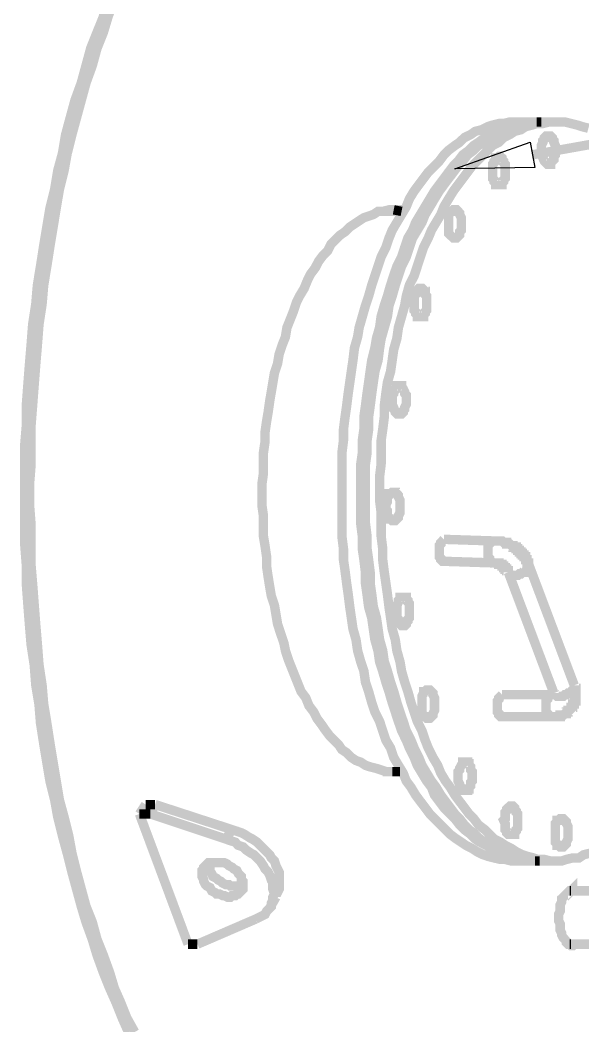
# Model space of a CAD drawing. Extents: x 0.1 to 11.6, y 0.3 to 16.2.
# Drawn here: x 4.507 to 5.104, y 7.253 to 8.321 of the extents above; entities that cross this region are included whole.
import ezdxf

# ---------------------------------------------------------------- set-up
doc = ezdxf.new("R2010")
doc.units = 0
doc.layers.get('0').update_dxf_attribs({"linetype": 'CONTINUOUS'})

msp = doc.modelspace()

# ---------------------------------------------------------------- linework, layer by layer
at = {"color": 0, "const_width": 0.01}
for points in [[(4.59999, 8.34332), (4.595, 8.32497), (4.58832, 8.30832), (4.58165, 8.29167), (4.57667, 8.27333), (4.57167, 8.25499), (4.565, 8.23665), (4.56, 8.21832), (4.55501, 8.19997), (4.55165, 8.18001), (4.54665, 8.16168), (4.54335, 8.14165), (4.53836, 8.12169), (4.535, 8.10167), (4.53168, 8.08165), (4.52832, 8.06), (4.52501, 8.03999), (4.52333, 8.02001), (4.52001, 7.99832), (4.51833, 7.97667), (4.51665, 7.95665), (4.51497, 7.935), (4.51335, 7.91336), (4.51335, 7.89165), (4.51167, 7.87169), (4.51167, 7.84999), (4.51167, 7.82835), (4.51167, 7.80664), (4.51167, 7.785), (4.51167, 7.76335), (4.51335, 7.74164), (4.51335, 7.72168), (4.51497, 7.69997), (4.51665, 7.67833), (4.51833, 7.65831), (4.52165, 7.63667), (4.52333, 7.61501), (4.52669, 7.595), (4.52832, 7.57497), (4.53168, 7.55333), (4.535, 7.53331), (4.53836, 7.51335), (4.54335, 7.49333), (4.54665, 7.47499), (4.55165, 7.45503), (4.55664, 7.43668), (4.56168, 7.41667), (4.56668, 7.39833), (4.57167, 7.37999), (4.57667, 7.36333), (4.58333, 7.345), (4.58832, 7.32835), (4.595, 7.31), (4.60167, 7.29335), (4.60835, 7.27832), (4.61501, 7.26167), (4.62169, 7.24669)], [(4.59999, 8.34332), (4.595, 8.32497), (4.58832, 8.30832), (4.58165, 8.29167), (4.57667, 8.27333), (4.57167, 8.25499), (4.565, 8.23665), (4.56, 8.21832), (4.55501, 8.19997), (4.55165, 8.18001), (4.54665, 8.16168), (4.54335, 8.14165), (4.53836, 8.12169), (4.535, 8.10167), (4.53168, 8.08165), (4.52832, 8.06), (4.52501, 8.03999), (4.52333, 8.02001), (4.52001, 7.99832), (4.51833, 7.97667), (4.51665, 7.95665), (4.51497, 7.935), (4.51335, 7.91336), (4.51335, 7.89165), (4.51167, 7.87169), (4.51167, 7.84999), (4.51167, 7.82835), (4.51167, 7.80664), (4.51167, 7.785), (4.51167, 7.76335), (4.51335, 7.74164), (4.51335, 7.72168), (4.51497, 7.69997), (4.51665, 7.67833), (4.51833, 7.65831), (4.52165, 7.63667), (4.52333, 7.61501), (4.52669, 7.595), (4.52832, 7.57497), (4.53168, 7.55333), (4.535, 7.53331), (4.53836, 7.51335), (4.54335, 7.49333), (4.54665, 7.47499), (4.55165, 7.45503), (4.55664, 7.43668), (4.56168, 7.41667), (4.56668, 7.39833), (4.57167, 7.37999), (4.57667, 7.36333), (4.58333, 7.345), (4.58832, 7.32835), (4.595, 7.31), (4.60167, 7.29335), (4.60835, 7.27832), (4.61501, 7.26167), (4.62169, 7.24669)], [(4.60667, 8.34332), (4.59999, 8.32497), (4.595, 8.30832), (4.58832, 8.29167), (4.58333, 8.27333), (4.57667, 8.25499), (4.57167, 8.23665), (4.56668, 8.21832), (4.56168, 8.19997), (4.55664, 8.18001), (4.55333, 8.16168), (4.54833, 8.14165), (4.54497, 8.12169), (4.54167, 8.10167), (4.53836, 8.08165), (4.535, 8.06), (4.53168, 8.03999), (4.53, 8.02001), (4.52669, 7.99832), (4.52501, 7.97667), (4.52333, 7.95665), (4.52165, 7.935), (4.52001, 7.91336), (4.51833, 7.89165), (4.51833, 7.87169), (4.51833, 7.84999), (4.51665, 7.82835), (4.51665, 7.80664), (4.51833, 7.785), (4.51833, 7.76335), (4.51833, 7.74164), (4.52001, 7.72168), (4.52165, 7.69997), (4.52333, 7.67833), (4.52501, 7.65831), (4.52669, 7.63667), (4.53, 7.61501), (4.53168, 7.595), (4.535, 7.57497), (4.53836, 7.55333), (4.54167, 7.53331), (4.54497, 7.51335), (4.54833, 7.49333), (4.55333, 7.47499), (4.55832, 7.45503), (4.56168, 7.43668), (4.56668, 7.41667), (4.57167, 7.39833), (4.57667, 7.37999), (4.58333, 7.36333), (4.58832, 7.345), (4.595, 7.32835), (4.60167, 7.31), (4.60667, 7.29335), (4.61333, 7.27832), (4.62001, 7.26167), (4.62831, 7.24669)], [(5.05003, 8.17833), (5.37668, 8.23665)], [(5.03168, 7.42833), (5.02832, 7.42833), (5.02165, 7.43001), (5.01665, 7.43001), (5.00999, 7.43164), (5.00331, 7.43332), (4.99832, 7.435), (4.99164, 7.43832), (4.98665, 7.44168), (4.97999, 7.44499), (4.97499, 7.44835), (4.97, 7.45167), (4.96332, 7.45665), (4.95833, 7.46164), (4.95335, 7.46669), (4.94667, 7.47331), (4.94168, 7.47835), (4.93668, 7.48503), (4.93164, 7.49164), (4.92665, 7.49832), (4.92165, 7.50667), (4.91667, 7.51335), (4.91336, 7.52165), (4.90831, 7.53), (4.90332, 7.53836), (4.90001, 7.54833), (4.89501, 7.55664), (4.89165, 7.56668), (4.88835, 7.57667), (4.88336, 7.58664), (4.87999, 7.59668), (4.87668, 7.60835), (4.87332, 7.61833), (4.87169, 7.62999), (4.86833, 7.63997), (4.86501, 7.65169), (4.86333, 7.66336), (4.86003, 7.67503), (4.85835, 7.68668), (4.85667, 7.69835), (4.85499, 7.71164), (4.85335, 7.72331), (4.85167, 7.73665), (4.84999, 7.74832), (4.84999, 7.75999), (4.84831, 7.77333), (4.84831, 7.78668), (4.84831, 7.79833), (4.84831, 7.81168), (4.84831, 7.82335), (4.84831, 7.83664), (4.84831, 7.84999), (4.84831, 7.86165), (4.84999, 7.875), (4.84999, 7.88667), (4.85167, 7.90001), (4.85335, 7.91168), (4.85499, 7.92503), (4.85667, 7.93668), (4.85835, 7.94835), (4.86003, 7.96001), (4.86165, 7.97331), (4.86501, 7.98503), (4.86664, 7.99501), (4.87001, 8.00667), (4.87332, 8.01833), (4.87668, 8.02832), (4.87999, 8.03999), (4.88336, 8.05003), (4.88667, 8.06), (4.88997, 8.06999), (4.89501, 8.08003), (4.89833, 8.09), (4.90169, 8.09831), (4.90668, 8.10667), (4.91168, 8.11501), (4.91667, 8.12332), (4.91997, 8.13167), (4.92503, 8.13997), (4.93001, 8.14665), (4.935, 8.15332), (4.94, 8.16), (4.94667, 8.16667), (4.95167, 8.17165), (4.95665, 8.17833), (4.96164, 8.18332), (4.96832, 8.18832), (4.97331, 8.19168), (4.97835, 8.19667), (4.98503, 8.19997), (4.99001, 8.20335), (4.99669, 8.20503), (5.00331, 8.20833), (5.00836, 8.21001), (5.01497, 8.21164), (5.02001, 8.21164), (5.02669, 8.21332), (5.03168, 8.21332), (5.035, 8.21332)], [(5.05333, 7.42833), (5.04833, 7.42833), (5.04335, 7.43001), (5.03668, 7.43001), (5.03, 7.43164), (5.02501, 7.43332), (5.01833, 7.435), (5.01335, 7.43832), (5.00667, 7.44168), (5.00168, 7.44499), (4.99501, 7.44835), (4.99001, 7.45167), (4.98503, 7.45665), (4.97835, 7.46164), (4.97331, 7.46669), (4.96832, 7.47331), (4.96332, 7.47835), (4.95665, 7.48503), (4.95167, 7.49164), (4.94667, 7.49832), (4.94336, 7.50667), (4.93832, 7.51335), (4.93332, 7.52165), (4.92833, 7.53), (4.92503, 7.53836), (4.91997, 7.54833), (4.91667, 7.55664), (4.91168, 7.56668), (4.90831, 7.57667), (4.905, 7.58664), (4.90169, 7.59668), (4.89833, 7.60835), (4.89501, 7.61833), (4.89165, 7.62999), (4.88835, 7.63997), (4.88667, 7.65169), (4.88336, 7.66336), (4.88167, 7.67503), (4.87999, 7.68668), (4.87668, 7.69835), (4.875, 7.71164), (4.87332, 7.72331), (4.87332, 7.73503), (4.87169, 7.74832), (4.87001, 7.75999), (4.87001, 7.77333), (4.86833, 7.78668), (4.86833, 7.79833), (4.86833, 7.81168), (4.86833, 7.82335), (4.86833, 7.83664), (4.86833, 7.84999), (4.87001, 7.86165), (4.87001, 7.875), (4.87169, 7.88667), (4.87169, 7.90001), (4.87332, 7.91168), (4.875, 7.92503), (4.87668, 7.93668), (4.87831, 7.94835), (4.87999, 7.96001), (4.88336, 7.97331), (4.88499, 7.98335), (4.88835, 7.99501), (4.88997, 8.00667), (4.89333, 8.01833), (4.89665, 8.02832), (4.90001, 8.03999), (4.90332, 8.05003), (4.90668, 8.06), (4.91168, 8.06999), (4.91499, 8.08003), (4.91835, 8.09), (4.92333, 8.09831), (4.92665, 8.10667), (4.93164, 8.11501), (4.93668, 8.12332), (4.94168, 8.13167), (4.94667, 8.13997), (4.95167, 8.14665), (4.95665, 8.15332), (4.96164, 8.16), (4.96669, 8.16667), (4.97168, 8.17165), (4.97667, 8.17833), (4.98335, 8.18332), (4.98833, 8.18832), (4.99333, 8.19168), (5, 8.19667), (5.00499, 8.19997), (5.01167, 8.20335), (5.01665, 8.20503), (5.02333, 8.20833), (5.02832, 8.21001), (5.035, 8.21164), (5.04167, 8.21164), (5.04665, 8.21332), (5.05333, 8.21332), (5.05501, 8.21332)], [(5.05333, 7.42833), (5.04833, 7.42833), (5.04335, 7.43001), (5.03668, 7.43001), (5.03, 7.43164), (5.02501, 7.43332), (5.01833, 7.435), (5.01335, 7.43832), (5.00667, 7.44168), (5.00168, 7.44499), (4.99501, 7.44835), (4.99001, 7.45167), (4.98503, 7.45665), (4.97835, 7.46164), (4.97331, 7.46669), (4.96832, 7.47331), (4.96332, 7.47835), (4.95665, 7.48503), (4.95167, 7.49164), (4.94667, 7.49832), (4.94336, 7.50667), (4.93832, 7.51335), (4.93332, 7.52165), (4.92833, 7.53), (4.92503, 7.53836), (4.91997, 7.54833), (4.91667, 7.55664), (4.91168, 7.56668), (4.90831, 7.57667), (4.905, 7.58664), (4.90169, 7.59668), (4.89833, 7.60835), (4.89501, 7.61833), (4.89165, 7.62999), (4.88835, 7.63997), (4.88667, 7.65169), (4.88336, 7.66336), (4.88167, 7.67503), (4.87999, 7.68668), (4.87668, 7.69835), (4.875, 7.71164), (4.87332, 7.72331), (4.87332, 7.73503), (4.87169, 7.74832), (4.87001, 7.75999), (4.87001, 7.77333), (4.86833, 7.78668), (4.86833, 7.79833), (4.86833, 7.81168), (4.86833, 7.82335), (4.86833, 7.83664), (4.86833, 7.84999), (4.87001, 7.86165), (4.87001, 7.875), (4.87169, 7.88667), (4.87169, 7.90001), (4.87332, 7.91168), (4.875, 7.92503), (4.87668, 7.93668), (4.87831, 7.94835), (4.87999, 7.96001), (4.88336, 7.97331), (4.88499, 7.98335), (4.88835, 7.99501), (4.88997, 8.00667), (4.89333, 8.01833), (4.89665, 8.02832), (4.90001, 8.03999), (4.90332, 8.05003), (4.90668, 8.06), (4.91168, 8.06999), (4.91499, 8.08003), (4.91835, 8.09), (4.92333, 8.09831), (4.92665, 8.10667), (4.93164, 8.11501), (4.93668, 8.12332), (4.94168, 8.13167), (4.94667, 8.13997), (4.95167, 8.14665), (4.95665, 8.15332), (4.96164, 8.16), (4.96669, 8.16667), (4.97168, 8.17165), (4.97667, 8.17833), (4.98335, 8.18332), (4.98833, 8.18832), (4.99333, 8.19168), (5, 8.19667), (5.00499, 8.19997), (5.01167, 8.20335), (5.01665, 8.20503), (5.02333, 8.20833), (5.02832, 8.21001), (5.035, 8.21164), (5.04167, 8.21164), (5.04665, 8.21332), (5.05333, 8.21332), (5.05501, 8.21332)], [(5.05832, 7.42833), (5.05333, 7.42833), (5.04833, 7.43001), (5.04167, 7.43001), (5.03668, 7.43164), (5.03, 7.43332), (5.02333, 7.435), (5.01833, 7.43832), (5.01167, 7.44168), (5.00667, 7.44499), (5, 7.44835), (4.99501, 7.45167), (4.99001, 7.45665), (4.98335, 7.46164), (4.97835, 7.46669), (4.97331, 7.47331), (4.96832, 7.47835), (4.96332, 7.48503), (4.95833, 7.49164), (4.95335, 7.49832), (4.94835, 7.50667), (4.94336, 7.51335), (4.93832, 7.52165), (4.93332, 7.53), (4.93001, 7.53836), (4.92503, 7.54833), (4.92165, 7.55664), (4.91667, 7.56668), (4.91336, 7.57667), (4.91, 7.58664), (4.90668, 7.59668), (4.90332, 7.60835), (4.90001, 7.61833), (4.89665, 7.62999), (4.89333, 7.63997), (4.89165, 7.65169), (4.88835, 7.66336), (4.88667, 7.67503), (4.88499, 7.68668), (4.88167, 7.69835), (4.87999, 7.71164), (4.87831, 7.72331), (4.87831, 7.73503), (4.87668, 7.74832), (4.875, 7.75999), (4.875, 7.77333), (4.87332, 7.78668), (4.87332, 7.79833), (4.87332, 7.81168), (4.87332, 7.82335), (4.87332, 7.83664), (4.87332, 7.84999), (4.875, 7.86165), (4.875, 7.875), (4.87668, 7.88667), (4.87668, 7.90001), (4.87831, 7.91168), (4.87999, 7.92503), (4.88167, 7.93668), (4.88336, 7.94835), (4.88667, 7.96001), (4.88835, 7.97331), (4.88997, 7.98335), (4.89333, 7.99501), (4.89665, 8.00667), (4.89833, 8.01833), (4.90169, 8.02832), (4.905, 8.03999), (4.90831, 8.05003), (4.91168, 8.06), (4.91667, 8.06999), (4.91997, 8.08003), (4.92333, 8.09), (4.92833, 8.09831), (4.93332, 8.10667), (4.93668, 8.11501), (4.94168, 8.12332), (4.94667, 8.13167), (4.95167, 8.13997), (4.95665, 8.14665), (4.96164, 8.15332), (4.96669, 8.16), (4.97168, 8.16667), (4.97667, 8.17165), (4.98167, 8.17833), (4.98833, 8.18332), (4.99333, 8.18832), (5, 8.19168), (5.00499, 8.19667), (5.00999, 8.19997), (5.01665, 8.20335), (5.02165, 8.20503), (5.02832, 8.20833), (5.035, 8.21001), (5.03999, 8.21164), (5.04665, 8.21164), (5.05165, 8.21332), (5.05832, 8.21332), (5.06, 8.21332)], [(5.05832, 7.42833), (5.05333, 7.42833), (5.04833, 7.43001), (5.04167, 7.43001), (5.03668, 7.43164), (5.03, 7.43332), (5.02333, 7.435), (5.01833, 7.43832), (5.01167, 7.44168), (5.00667, 7.44499), (5, 7.44835), (4.99501, 7.45167), (4.99001, 7.45665), (4.98335, 7.46164), (4.97835, 7.46669), (4.97331, 7.47331), (4.96832, 7.47835), (4.96332, 7.48503), (4.95833, 7.49164), (4.95335, 7.49832), (4.94835, 7.50667), (4.94336, 7.51335), (4.93832, 7.52165), (4.93332, 7.53), (4.93001, 7.53836), (4.92503, 7.54833), (4.92165, 7.55664), (4.91667, 7.56668), (4.91336, 7.57667), (4.91, 7.58664), (4.90668, 7.59668), (4.90332, 7.60835), (4.90001, 7.61833), (4.89665, 7.62999), (4.89333, 7.63997), (4.89165, 7.65169), (4.88835, 7.66336), (4.88667, 7.67503), (4.88499, 7.68668), (4.88167, 7.69835), (4.87999, 7.71164), (4.87831, 7.72331), (4.87831, 7.73503), (4.87668, 7.74832), (4.875, 7.75999), (4.875, 7.77333), (4.87332, 7.78668), (4.87332, 7.79833), (4.87332, 7.81168), (4.87332, 7.82335), (4.87332, 7.83664), (4.87332, 7.84999), (4.875, 7.86165), (4.875, 7.875), (4.87668, 7.88667), (4.87668, 7.90001), (4.87831, 7.91168), (4.87999, 7.92503), (4.88167, 7.93668), (4.88336, 7.94835), (4.88667, 7.96001), (4.88835, 7.97331), (4.88997, 7.98335), (4.89333, 7.99501), (4.89665, 8.00667), (4.89833, 8.01833), (4.90169, 8.02832), (4.905, 8.03999), (4.90831, 8.05003), (4.91168, 8.06), (4.91667, 8.06999), (4.91997, 8.08003), (4.92333, 8.09), (4.92833, 8.09831), (4.93332, 8.10667), (4.93668, 8.11501), (4.94168, 8.12332), (4.94667, 8.13167), (4.95167, 8.13997), (4.95665, 8.14665), (4.96164, 8.15332), (4.96669, 8.16), (4.97168, 8.16667), (4.97667, 8.17165), (4.98167, 8.17833), (4.98833, 8.18332), (4.99333, 8.18832), (5, 8.19168), (5.00499, 8.19667), (5.00999, 8.19997), (5.01665, 8.20335), (5.02165, 8.20503), (5.02832, 8.20833), (5.035, 8.21001), (5.03999, 8.21164), (5.04665, 8.21164), (5.05165, 8.21332), (5.05832, 8.21332), (5.06, 8.21332)], [(5.11165, 7.43668), (5.10499, 7.435), (5.09999, 7.43164), (5.09332, 7.43164), (5.08664, 7.43001), (5.08165, 7.42833), (5.07497, 7.42833), (5.06999, 7.42833), (5.06332, 7.43001), (5.05664, 7.43001), (5.05165, 7.43164), (5.04497, 7.43332), (5.03999, 7.435), (5.03331, 7.43832), (5.02832, 7.44168), (5.02165, 7.44499), (5.01665, 7.44835), (5.00999, 7.45167), (5.00499, 7.45665), (5, 7.46164), (4.99333, 7.46669), (4.98833, 7.47331), (4.98335, 7.47835), (4.97835, 7.48503), (4.97331, 7.49164), (4.96832, 7.49832), (4.96332, 7.50667), (4.95833, 7.51335), (4.95335, 7.52165), (4.94997, 7.53), (4.94499, 7.53836), (4.94, 7.54833), (4.93668, 7.55664), (4.93332, 7.56668), (4.92833, 7.57667), (4.92503, 7.58664), (4.92165, 7.59668), (4.91835, 7.60835), (4.91499, 7.61833), (4.91168, 7.62999), (4.91, 7.63997), (4.90668, 7.65169), (4.905, 7.66336), (4.90169, 7.67503), (4.90001, 7.68668), (4.89833, 7.69835), (4.89665, 7.71164), (4.89501, 7.72331), (4.89333, 7.73503), (4.89165, 7.74832), (4.89165, 7.75999), (4.88997, 7.77333), (4.88997, 7.78668), (4.88997, 7.79833), (4.88835, 7.81168), (4.88835, 7.82335), (4.88835, 7.83664), (4.88997, 7.84999), (4.88997, 7.86165), (4.88997, 7.875), (4.89165, 7.88667), (4.89333, 7.90001), (4.89333, 7.91168), (4.89501, 7.92503), (4.89665, 7.93668), (4.90001, 7.94835), (4.90169, 7.96001), (4.90332, 7.97168), (4.90668, 7.98335), (4.90831, 7.99501), (4.91168, 8.00667), (4.91499, 8.01833), (4.91667, 8.02832), (4.91997, 8.03999), (4.92503, 8.05003), (4.92833, 8.06), (4.93164, 8.06999), (4.935, 8.08003), (4.94, 8.09), (4.94336, 8.09831), (4.94835, 8.10667), (4.95335, 8.11501), (4.95665, 8.12332), (4.96164, 8.13167), (4.96669, 8.13997), (4.97168, 8.14665), (4.97667, 8.15332), (4.98167, 8.16), (4.98665, 8.16667), (4.99164, 8.17165), (4.99832, 8.17833), (5.00331, 8.18332), (5.00836, 8.18832), (5.01497, 8.19168), (5.02001, 8.19667), (5.02669, 8.19997), (5.03168, 8.20335), (5.03836, 8.20503), (5.04335, 8.20833), (5.05003, 8.21001), (5.05501, 8.21164), (5.06168, 8.21164), (5.06836, 8.21332), (5.07335, 8.21332), (5.08003, 8.21332), (5.08501, 8.21332), (5.09169, 8.21164), (5.09831, 8.21001), (5.10335, 8.20833), (5.11003, 8.20665)], [(5.05501, 8.21332), (5.035, 8.21332)], [(5.06, 8.21332), (5.05501, 8.21332)], [(5.07497, 8.21332), (5.06, 8.21332)], [(4.91336, 8.12001), (4.90831, 8.12001), (4.90332, 8.12001), (4.89833, 8.12001), (4.89165, 8.11833), (4.88667, 8.11833), (4.88167, 8.11501), (4.87668, 8.11333), (4.87169, 8.11165), (4.86664, 8.10835), (4.86165, 8.10499), (4.85667, 8.10167), (4.85167, 8.09668), (4.84668, 8.09332), (4.84169, 8.08832), (4.83664, 8.08333), (4.83333, 8.07667), (4.82835, 8.07167), (4.82335, 8.065), (4.81999, 8.05832), (4.815, 8.05165), (4.81168, 8.04497), (4.80832, 8.03668), (4.80333, 8.02832), (4.80003, 8.02165), (4.79665, 8.01167), (4.79335, 8.00331), (4.78999, 7.99501), (4.78836, 7.98503), (4.785, 7.97667), (4.78168, 7.96669), (4.78, 7.95665), (4.77669, 7.94667), (4.77501, 7.93668), (4.77333, 7.92665), (4.77165, 7.91667), (4.77001, 7.905), (4.76833, 7.89501), (4.76665, 7.88336), (4.76665, 7.87332), (4.76497, 7.86165), (4.76497, 7.85167), (4.76497, 7.84), (4.76335, 7.82835), (4.76335, 7.81836), (4.76335, 7.80664), (4.76497, 7.79497), (4.76497, 7.785), (4.76497, 7.77333), (4.76665, 7.76335), (4.76833, 7.75168), (4.76833, 7.74164), (4.77001, 7.72999), (4.77165, 7.72), (4.77333, 7.71001), (4.77669, 7.69997), (4.77832, 7.69), (4.78, 7.68001), (4.78331, 7.66997), (4.78668, 7.66), (4.78836, 7.65169), (4.79167, 7.64165), (4.79497, 7.63336), (4.79833, 7.625), (4.80165, 7.61664), (4.80501, 7.60835), (4.81, 7.60167), (4.81332, 7.59332), (4.81836, 7.58664), (4.82167, 7.58003), (4.82667, 7.57335), (4.83003, 7.56836), (4.83501, 7.56168), (4.84, 7.55664), (4.845, 7.55165), (4.84831, 7.54665), (4.85335, 7.54335), (4.85835, 7.53836), (4.86333, 7.535), (4.86833, 7.53331), (4.87332, 7.53), (4.87831, 7.52832), (4.88499, 7.52669), (4.88997, 7.52501), (4.89501, 7.52333), (4.90001, 7.52333), (4.905, 7.52333), (4.91, 7.52333), (4.91168, 7.52333)], [(4.91336, 8.11833), (4.89333, 8.11833)], [(4.91168, 8.11833), (4.90332, 8.12001)], [(4.95665, 7.77001), (4.95503, 7.76833), (4.95335, 7.76665), (4.95335, 7.76497), (4.95167, 7.76335), (4.95167, 7.76167), (4.95167, 7.75999), (4.95167, 7.75836), (4.95167, 7.75499), (4.95167, 7.75331), (4.95167, 7.75168), (4.95335, 7.75), (4.95335, 7.74832), (4.95503, 7.74669), (4.95665, 7.74669)], [(5.00836, 7.76833), (4.95665, 7.77001)], [(5.00836, 7.76833), (5.00667, 7.76833), (5.00499, 7.76665), (5.00499, 7.76497), (5.00331, 7.76335), (5.00331, 7.76167), (5.00331, 7.75999), (5.00331, 7.75667), (5.00331, 7.75499), (5.00331, 7.75331), (5.00331, 7.75168), (5.00499, 7.75), (5.00499, 7.74832), (5.00667, 7.74669), (5.00836, 7.74501)], [(5.04665, 7.74333), (5.04665, 7.74501), (5.04497, 7.74501), (5.04497, 7.74669), (5.04497, 7.74832), (5.04335, 7.74832), (5.04335, 7.75), (5.04335, 7.75168), (5.04167, 7.75168), (5.04167, 7.75331), (5.03999, 7.75331), (5.03999, 7.75499), (5.03836, 7.75499), (5.03836, 7.75667), (5.03668, 7.75667), (5.03668, 7.75836), (5.035, 7.75836), (5.035, 7.75999), (5.03331, 7.75999), (5.03331, 7.76167), (5.03168, 7.76167), (5.03, 7.76167), (5.03, 7.76335), (5.02832, 7.76335), (5.02669, 7.76497), (5.02501, 7.76497), (5.02333, 7.76497), (5.02333, 7.76665), (5.02165, 7.76665), (5.02001, 7.76665), (5.01833, 7.76833), (5.01665, 7.76833), (5.01497, 7.76833), (5.01335, 7.76833), (5.01167, 7.76833), (5.00999, 7.76833), (5.00836, 7.76833)], [(4.95665, 7.74669), (5.00836, 7.74501)], [(5.00836, 7.74501), (5.00999, 7.74501), (5.01167, 7.74501), (5.01335, 7.74501), (5.01497, 7.74501), (5.01497, 7.74333), (5.01665, 7.74333), (5.01833, 7.74333), (5.01833, 7.74164), (5.02001, 7.74164), (5.02001, 7.74001), (5.02165, 7.74001), (5.02165, 7.73833), (5.02333, 7.73833), (5.02333, 7.73665), (5.02501, 7.73665), (5.02501, 7.73503)], [(5.04665, 7.74333), (5.04665, 7.74164), (5.04665, 7.74001), (5.04497, 7.73833), (5.04335, 7.73665), (5.04335, 7.73503), (5.03999, 7.73503), (5.03836, 7.73335), (5.03668, 7.73335), (5.035, 7.73167), (5.03168, 7.73167), (5.03, 7.73167), (5.02832, 7.73167), (5.02669, 7.73335), (5.02501, 7.73503)], [(5.095, 7.61501), (5.04665, 7.74333)], [(5.02501, 7.73503), (5.07335, 7.60667)], [(5.06999, 7.58165), (5.07167, 7.58165), (5.07335, 7.58165), (5.07497, 7.58165), (5.07667, 7.58165), (5.07835, 7.58165), (5.08003, 7.58165), (5.08003, 7.58333), (5.08165, 7.58333), (5.08333, 7.58333), (5.08501, 7.58501), (5.08664, 7.58501), (5.08664, 7.58664), (5.08832, 7.58664), (5.08832, 7.58832), (5.09, 7.58832), (5.09169, 7.59), (5.09169, 7.59169), (5.09332, 7.59169), (5.09332, 7.59332), (5.09332, 7.595), (5.095, 7.595), (5.095, 7.59668), (5.095, 7.59831), (5.09668, 7.59831), (5.09668, 7.59999), (5.09668, 7.60167), (5.09668, 7.60335), (5.09668, 7.60499), (5.09668, 7.60667), (5.09668, 7.60835), (5.09668, 7.61003), (5.09668, 7.61165), (5.095, 7.61165), (5.095, 7.61333), (5.095, 7.61501)], [(5.095, 7.61501), (5.095, 7.61333), (5.095, 7.61165), (5.09332, 7.61003), (5.09169, 7.60835), (5.09, 7.60667), (5.08832, 7.60667), (5.08664, 7.60499), (5.08501, 7.60499), (5.08333, 7.60335), (5.08003, 7.60335), (5.07835, 7.60335), (5.07667, 7.60335), (5.07497, 7.60499), (5.07335, 7.60499), (5.07335, 7.60667)], [(5.01833, 7.58165), (5.01665, 7.58165), (5.01497, 7.58333), (5.01497, 7.58501), (5.01335, 7.58664), (5.01335, 7.58832), (5.01335, 7.59), (5.01335, 7.59332), (5.01335, 7.595), (5.01335, 7.59668), (5.01335, 7.59831), (5.01497, 7.59999), (5.01497, 7.60167), (5.01665, 7.60335), (5.01833, 7.60499)], [(5.06999, 7.60499), (5.01833, 7.60499)], [(5.06999, 7.58165), (5.06836, 7.58165), (5.06668, 7.58333), (5.06668, 7.58501), (5.065, 7.58664), (5.065, 7.58832), (5.065, 7.59), (5.065, 7.59169), (5.065, 7.595), (5.065, 7.59668), (5.065, 7.59831), (5.06668, 7.59999), (5.06668, 7.60167), (5.06836, 7.60335), (5.06999, 7.60499)], [(5.01833, 7.58165), (5.06999, 7.58165)], [(4.89165, 7.52333), (4.91168, 7.52333)], [(4.90169, 7.52333), (4.91, 7.52333)], [(4.63997, 7.48833), (4.63336, 7.47835)], [(4.63997, 7.48833), (4.65001, 7.48833)], [(4.65001, 7.48833), (4.64501, 7.47835)], [(4.65001, 7.48833), (4.73167, 7.46164)], [(4.685, 7.34), (4.63336, 7.47835)], [(4.63336, 7.47835), (4.64501, 7.47835)], [(4.64501, 7.47835), (4.72499, 7.45167)], [(4.73167, 7.46164), (4.72499, 7.45167)], [(4.72499, 7.45167), (4.72999, 7.44997), (4.73503, 7.44835), (4.73833, 7.44499), (4.74333, 7.44336), (4.74669, 7.44), (4.75168, 7.43668), (4.75499, 7.435), (4.75836, 7.43164), (4.76167, 7.42833), (4.76497, 7.42333), (4.76665, 7.41997), (4.77001, 7.41667), (4.77165, 7.41336), (4.77333, 7.40831), (4.77501, 7.405), (4.77501, 7.40169), (4.77501, 7.39833), (4.77669, 7.39333), (4.77501, 7.38997), (4.77501, 7.38667), (4.77333, 7.38336), (4.77333, 7.37999), (4.77165, 7.37831), (4.76833, 7.375), (4.76665, 7.37169), (4.76335, 7.37001), (4.75999, 7.36833), (4.75667, 7.36664)], [(4.73167, 7.46164), (4.73665, 7.46001), (4.74164, 7.45833), (4.74501, 7.45665), (4.75, 7.45335), (4.75331, 7.45167), (4.75836, 7.44835), (4.76167, 7.44499), (4.76497, 7.44168), (4.76833, 7.43832), (4.77165, 7.435), (4.77333, 7.43164), (4.77669, 7.42833), (4.77832, 7.42333), (4.78, 7.41997), (4.78168, 7.41667), (4.78168, 7.41168), (4.78168, 7.40831), (4.78168, 7.405), (4.78168, 7.40169), (4.78168, 7.39833), (4.78, 7.39501), (4.77832, 7.39165), (4.77832, 7.38997)], [(4.74333, 7.40332), (4.74164, 7.40332), (4.73833, 7.40169), (4.73665, 7.40169), (4.73335, 7.40169), (4.72999, 7.40169), (4.72835, 7.40332), (4.72499, 7.40332), (4.72168, 7.405), (4.72, 7.40668), (4.71669, 7.40831), (4.715, 7.41), (4.71164, 7.41168), (4.71001, 7.41499), (4.70833, 7.41667), (4.70833, 7.41997), (4.70665, 7.42165), (4.70665, 7.42503)], [(5.03168, 7.42833), (5.05333, 7.42833)], [(5.05333, 7.42833), (5.05832, 7.42833)], [(5.05832, 7.42833), (5.07335, 7.42833)], [(5.09668, 7.34), (5.095, 7.34), (5.09332, 7.33832), (5.09169, 7.33832), (5.09, 7.34), (5.08832, 7.34), (5.08664, 7.34169), (5.08664, 7.34332), (5.08501, 7.345), (5.08333, 7.34668), (5.08165, 7.34999), (5.08165, 7.35167), (5.08003, 7.35499), (5.08003, 7.35835), (5.08003, 7.36165), (5.07835, 7.36501), (5.07835, 7.36833), (5.07835, 7.37169), (5.08003, 7.375), (5.08003, 7.37831), (5.08003, 7.38167), (5.08165, 7.38499), (5.08165, 7.38835), (5.08333, 7.38997), (5.08501, 7.39165), (5.08664, 7.39333), (5.08832, 7.39501), (5.09, 7.39665), (5.09169, 7.39665), (5.09332, 7.39833), (5.09332, 7.39665), (5.095, 7.39665), (5.09668, 7.39665)], [(4.77165, 7.37831), (4.77832, 7.38997)], [(5.22168, 7.39665), (5.09, 7.39665)], [(5.09, 7.39665), (5.09169, 7.39665)], [(4.75667, 7.36664), (4.69499, 7.34)], [(4.69499, 7.34), (4.685, 7.34)], [(5.08832, 7.34), (5.18668, 7.34)], [(5.09, 7.34), (5.09169, 7.34)]]:
    msp.add_lwpolyline(points, dxfattribs=at)
for points in [[(5.07335, 8.19336), (5.07335, 8.19168), (5.07497, 8.18832), (5.07497, 8.18668), (5.07497, 8.18332), (5.07497, 8.18164), (5.07497, 8.17833), (5.07335, 8.17665), (5.07335, 8.17503), (5.07335, 8.17333), (5.07167, 8.17165), (5.06999, 8.16997), (5.06999, 8.16835), (5.06836, 8.16835), (5.06668, 8.16835), (5.065, 8.16997), (5.06332, 8.17165), (5.06168, 8.17503), (5.06168, 8.17665), (5.06168, 8.17833), (5.06, 8.18164), (5.06, 8.18332), (5.06, 8.18668), (5.06, 8.18832), (5.06168, 8.19168), (5.06168, 8.19336), (5.06332, 8.19499), (5.06332, 8.19667), (5.065, 8.19835), (5.06668, 8.19835), (5.06836, 8.19835), (5.06999, 8.19835), (5.07167, 8.19667), (5.07167, 8.19499), (5.07335, 8.19336)], [(5.02001, 8.16997), (5.02165, 8.16835), (5.02165, 8.16667), (5.02165, 8.16336), (5.02165, 8.16168), (5.02165, 8.15831), (5.02165, 8.15668), (5.02165, 8.15332), (5.02001, 8.15169), (5.02001, 8.15001), (5.01833, 8.14833), (5.01833, 8.14665), (5.01665, 8.14665), (5.01497, 8.14665), (5.01335, 8.14665), (5.01167, 8.14665), (5.01167, 8.14833), (5.00999, 8.15001), (5.00999, 8.15169), (5.00836, 8.15332), (5.00836, 8.15668), (5.00836, 8.15831), (5.00836, 8.16168), (5.00836, 8.16336), (5.00836, 8.16667), (5.00836, 8.16835), (5.00999, 8.16997), (5.00999, 8.17165), (5.01167, 8.17333), (5.01167, 8.17503), (5.01335, 8.17503), (5.01497, 8.17665), (5.01665, 8.17665), (5.01833, 8.17503), (5.01833, 8.17333), (5.02001, 8.17165), (5.02001, 8.16997)], [(4.97331, 8.11501), (4.97499, 8.11165), (4.97499, 8.11003), (4.97499, 8.10835), (4.97499, 8.10499), (4.97499, 8.10335), (4.97499, 8.09999), (4.97499, 8.09831), (4.97331, 8.09668), (4.97331, 8.09332), (4.97168, 8.09169), (4.97, 8.09), (4.96832, 8.09), (4.96669, 8.09), (4.965, 8.09169), (4.96332, 8.09332), (4.96164, 8.095), (4.96164, 8.09831), (4.96164, 8.09999), (4.96164, 8.10167), (4.96164, 8.10499), (4.96164, 8.10667), (4.96164, 8.11003), (4.96164, 8.11165), (4.96164, 8.11501), (4.96332, 8.11664), (4.96332, 8.11833), (4.965, 8.11833), (4.96669, 8.12001), (4.96832, 8.12001), (4.97, 8.12001), (4.97168, 8.11833), (4.97331, 8.11664), (4.97331, 8.11501)], [(4.93668, 8.03), (4.93832, 8.02832), (4.93832, 8.02669), (4.93832, 8.02333), (4.93832, 8.02165), (4.93832, 8.01833), (4.93832, 8.01665), (4.93832, 8.01335), (4.93668, 8.01167), (4.93668, 8.00999), (4.935, 8.00836), (4.935, 8.00667), (4.93332, 8.00667), (4.93164, 8.00667), (4.93001, 8.00667), (4.92833, 8.00667), (4.92833, 8.00836), (4.92665, 8.00999), (4.92665, 8.01167), (4.92503, 8.01335), (4.92503, 8.01665), (4.92503, 8.01833), (4.92503, 8.02165), (4.92503, 8.02333), (4.92503, 8.02669), (4.92503, 8.02832), (4.92665, 8.03), (4.92665, 8.03168), (4.92833, 8.03331), (4.92833, 8.035), (4.93001, 8.03668), (4.93164, 8.03668), (4.93332, 8.03668), (4.935, 8.035), (4.935, 8.03331), (4.93668, 8.03331), (4.93668, 8.03)], [(4.91499, 7.92665), (4.91499, 7.92503), (4.91667, 7.92333), (4.91667, 7.91997), (4.91667, 7.91835), (4.91667, 7.91499), (4.91667, 7.91336), (4.91499, 7.91), (4.91499, 7.90831), (4.91336, 7.90668), (4.91336, 7.905), (4.91168, 7.90332), (4.91, 7.90332), (4.90831, 7.90332), (4.90668, 7.90332), (4.905, 7.905), (4.905, 7.90668), (4.90332, 7.90831), (4.90332, 7.91), (4.90169, 7.91336), (4.90169, 7.91499), (4.90169, 7.91835), (4.90169, 7.91997), (4.90169, 7.92333), (4.90332, 7.92503), (4.90332, 7.92665), (4.905, 7.92833), (4.905, 7.93001), (4.90668, 7.93164), (4.90668, 7.93332), (4.90831, 7.93332), (4.91, 7.93332), (4.91168, 7.93332), (4.91168, 7.93164), (4.91336, 7.93001), (4.91499, 7.92665)], [(4.90831, 7.815), (4.91, 7.81168), (4.91, 7.81), (4.91, 7.80832), (4.91, 7.80501), (4.91, 7.80333), (4.91, 7.80003), (4.91, 7.79833), (4.90831, 7.79497), (4.90831, 7.79335), (4.90668, 7.79167), (4.905, 7.78999), (4.90332, 7.78999), (4.90169, 7.78999), (4.90001, 7.79167), (4.89833, 7.79167), (4.89833, 7.79335), (4.89665, 7.79497), (4.89665, 7.79833), (4.89665, 7.80003), (4.89501, 7.80165), (4.89501, 7.80501), (4.89501, 7.80664), (4.89665, 7.81), (4.89665, 7.81168), (4.89665, 7.815), (4.89833, 7.81668), (4.89833, 7.81836), (4.90001, 7.81836), (4.90169, 7.81999), (4.90332, 7.81999), (4.905, 7.81999), (4.905, 7.81836), (4.90668, 7.81836), (4.90831, 7.81668), (4.90831, 7.815)], [(4.91835, 7.70335), (4.91997, 7.70167), (4.91997, 7.69835), (4.91997, 7.69667), (4.91997, 7.69336), (4.91997, 7.69168), (4.91997, 7.68832), (4.91997, 7.68668), (4.91835, 7.685), (4.91835, 7.68332), (4.91667, 7.68164), (4.91667, 7.68001), (4.91499, 7.67833), (4.91336, 7.67833), (4.91168, 7.67833), (4.91, 7.68001), (4.91, 7.68164), (4.90831, 7.68164), (4.90831, 7.685), (4.90668, 7.68668), (4.90668, 7.68832), (4.90668, 7.69168), (4.90668, 7.69336), (4.90668, 7.69667), (4.90668, 7.69835), (4.90668, 7.69997), (4.90831, 7.70335), (4.90831, 7.70503), (4.91, 7.70665), (4.91, 7.70833), (4.91168, 7.70833), (4.91336, 7.70833), (4.91499, 7.70833), (4.91667, 7.70833), (4.91667, 7.70665), (4.91835, 7.70503), (4.91835, 7.70335)], [(4.94499, 7.60499), (4.94667, 7.60167), (4.94667, 7.59999), (4.94667, 7.59831), (4.94667, 7.595), (4.94667, 7.59332), (4.94667, 7.59), (4.94667, 7.58832), (4.94499, 7.58501), (4.94499, 7.58333), (4.94336, 7.58165), (4.94168, 7.58003), (4.94, 7.58003), (4.93832, 7.58003), (4.93668, 7.58165), (4.935, 7.58165), (4.935, 7.58333), (4.93332, 7.58501), (4.93332, 7.58664), (4.93332, 7.59), (4.93332, 7.59169), (4.93332, 7.595), (4.93332, 7.59668), (4.93332, 7.59999), (4.93332, 7.60167), (4.93332, 7.60335), (4.935, 7.60667), (4.935, 7.60835), (4.93668, 7.60835), (4.93832, 7.61003), (4.94, 7.61003), (4.94168, 7.61003), (4.94336, 7.60835), (4.94499, 7.60667), (4.94499, 7.60499)], [(4.98503, 7.52832), (4.98503, 7.52501), (4.98665, 7.52333), (4.98665, 7.52165), (4.98665, 7.51833), (4.98665, 7.51665), (4.98665, 7.51335), (4.98503, 7.51167), (4.98503, 7.50836), (4.98335, 7.50667), (4.98335, 7.50499), (4.98167, 7.50499), (4.98167, 7.50331), (4.97999, 7.50331), (4.97835, 7.50331), (4.97667, 7.50331), (4.97499, 7.50499), (4.97499, 7.50667), (4.97331, 7.50836), (4.97331, 7.50999), (4.97168, 7.51335), (4.97168, 7.51497), (4.97168, 7.51833), (4.97168, 7.52001), (4.97168, 7.52333), (4.97331, 7.52501), (4.97331, 7.52669), (4.97499, 7.53), (4.97667, 7.53168), (4.97667, 7.53331), (4.97835, 7.53331), (4.97999, 7.53331), (4.98167, 7.53331), (4.98167, 7.53168), (4.98335, 7.53168), (4.98335, 7.53), (4.98503, 7.52832)], [(5.03331, 7.47999), (5.035, 7.47835), (5.035, 7.47667), (5.035, 7.47331), (5.035, 7.47168), (5.035, 7.46832), (5.035, 7.46669), (5.035, 7.46332), (5.03331, 7.46164), (5.03331, 7.46001), (5.03168, 7.45833), (5.03168, 7.45665), (5.03, 7.45665), (5.02832, 7.45665), (5.02669, 7.45665), (5.02501, 7.45665), (5.02333, 7.45833), (5.02333, 7.46001), (5.02165, 7.46164), (5.02165, 7.46332), (5.02165, 7.46669), (5.02165, 7.46832), (5.02001, 7.47168), (5.02165, 7.47331), (5.02165, 7.47667), (5.02165, 7.47835), (5.02165, 7.47999), (5.02333, 7.48167), (5.02333, 7.48335), (5.02501, 7.48503), (5.02669, 7.48665), (5.02832, 7.48665), (5.03, 7.48665), (5.03168, 7.48503), (5.03168, 7.48335), (5.03331, 7.48167), (5.03331, 7.47999)], [(5.08664, 7.46832), (5.08832, 7.465), (5.08832, 7.46332), (5.08832, 7.46164), (5.08832, 7.45833), (5.08832, 7.45665), (5.08832, 7.45335), (5.08832, 7.45167), (5.08664, 7.44835), (5.08664, 7.44667), (5.08501, 7.44499), (5.08333, 7.44336), (5.08165, 7.44336), (5.08003, 7.44336), (5.07835, 7.44499), (5.07667, 7.44499), (5.07667, 7.44667), (5.07497, 7.44835), (5.07497, 7.45167), (5.07497, 7.45335), (5.07497, 7.45503), (5.07497, 7.45833), (5.07497, 7.46001), (5.07497, 7.46332), (5.07497, 7.465), (5.07497, 7.46832), (5.07667, 7.47), (5.07667, 7.47168), (5.07835, 7.47168), (5.08003, 7.47331), (5.08165, 7.47331), (5.08333, 7.47331), (5.08501, 7.47168), (5.08664, 7.47), (5.08664, 7.46832)], [(4.715, 7.42665), (4.71669, 7.42665), (4.72, 7.42665), (4.72331, 7.42665), (4.72667, 7.42503), (4.72835, 7.42333), (4.73167, 7.42165), (4.73335, 7.41997), (4.73665, 7.41835), (4.73833, 7.41499), (4.74001, 7.41336), (4.74164, 7.41168), (4.74164, 7.40831), (4.74333, 7.40668), (4.74333, 7.40332), (4.74333, 7.40169), (4.74333, 7.39833), (4.74164, 7.39665), (4.74001, 7.39501), (4.73833, 7.39333), (4.73665, 7.39333), (4.73503, 7.39165), (4.73167, 7.39165), (4.72999, 7.38997), (4.72667, 7.38997), (4.72331, 7.39165), (4.72168, 7.39165), (4.71832, 7.39333), (4.715, 7.39333), (4.71332, 7.39501), (4.71001, 7.39665), (4.70833, 7.40001), (4.70503, 7.40169), (4.70335, 7.40332), (4.70167, 7.40668), (4.70167, 7.40831), (4.69997, 7.41168), (4.69997, 7.41336), (4.69997, 7.41499), (4.69997, 7.41835), (4.70167, 7.41997), (4.70167, 7.42165), (4.70335, 7.42333), (4.70503, 7.42503), (4.70665, 7.42665), (4.71001, 7.42665), (4.71164, 7.42665), (4.715, 7.42665)]]:
    msp.add_lwpolyline(points, close=True, dxfattribs=at)
at = {"color": 0}
msp.add_lwpolyline([(5.05333, 8.16499), (4.96832, 8.16336), (5.04833, 8.19168), (5.05333, 8.16499)], close=True, dxfattribs=at)

doc.saveas('drawing.dxf')
